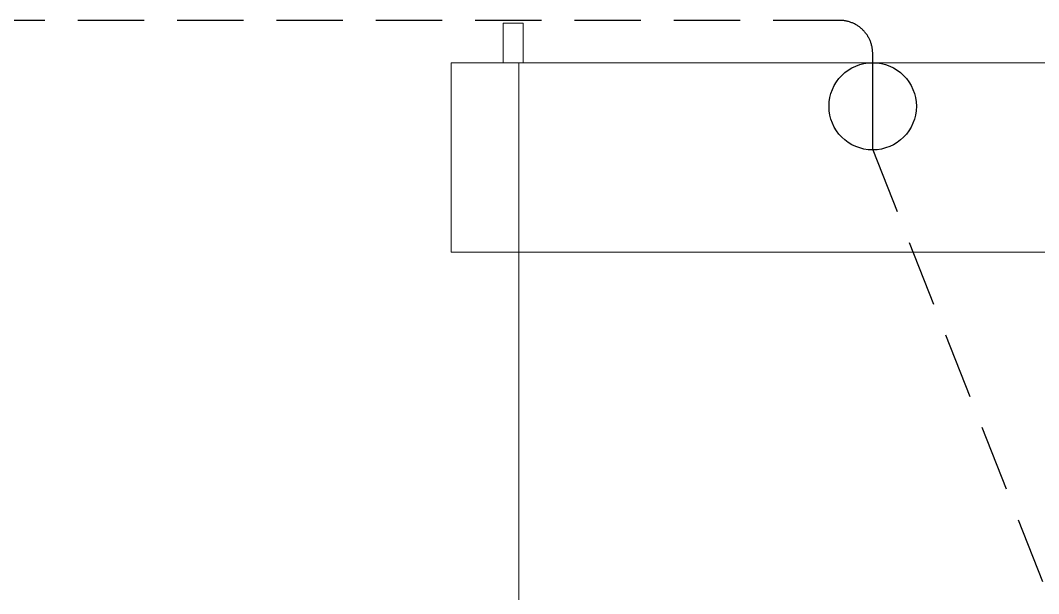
# Model space of a CAD drawing. Extents: x -31682 to -12847, y -2484 to 19259.
# Drawn here: x -21401 to -19864, y 2402 to 3268 of the extents above; entities that cross this region are included whole.
import ezdxf

# ---------------------------------------------------------------- set-up
doc = ezdxf.new("R2010")
doc.units = 0
doc.header["$LTSCALE"] = 5
doc.header["$MEASUREMENT"] = 0
doc.linetypes.add('HIDDEN', pattern=[0.375, 0.25, -0.125])
doc.layers.get('Defpoints').update_dxf_attribs({"color": 6, "linetype": 'CONTINUOUS'})
doc.layers.add('ArqElet', color=11, linetype='CONTINUOUS', lineweight=5)
doc.layers.add('Visto', color=144, linetype='CONTINUOUS', lineweight=9)

msp = doc.modelspace()

# ---------------------------------------------------------------- linework, layer by layer
at = {"layer": 'ArqElet'}
for p, q in [((-20671.8, 3203.9), (-20671.8, 3263.9)), ((-20641.8, 3263.9), (-20641.8, 3203.9)), ((-20750.3, 3203.9), (-20648.3, 3203.9)), ((-20750.3, 2917.9), (-20750.3, 3203.9)), ((-20641.8, 3203.9), (-20671.8, 3203.9)), ((-20648.3, 2917.9), (-20648.3, 3203.9)), ((-20648.3, 3203.9), (-19448.3, 3203.9)), ((-20648.3, 2917.9), (-20648.3, 3203.9)), ((-20750.3, 2917.9), (-20648.3, 2917.9)), ((-20648.3, 2917.9), (-19448.3, 2917.9)), ((-20648.3, 2072.9), (-20648.3, 2917.9)), ((-20648.3, 2072.9), (-20648.3, 2917.9))]:
    msp.add_line(p, q, dxfattribs=at)
at = {"layer": 'Defpoints', "color": 4, "linetype": 'HIDDEN', "ltscale": 80}
for p, q in [((-20164.1, 3267.9), (-21832.4, 3267.9)), ((-20113.7, 3072.2), (-19639, 1863.6))]:
    msp.add_line(p, q, dxfattribs=at)
at = {"layer": 'Defpoints'}
for p, q in [((-20114.1, 3203.9), (-20114.1, 3217.9)), ((-20114.1, 3072.2), (-20114.1, 3203.9))]:
    msp.add_line(p, q, dxfattribs=at)
msp.add_circle((-20114.1, 3138.1), 65.9, dxfattribs=at)
at = {"layer": 'Defpoints', "color": 4, "linetype": 'HIDDEN', "ltscale": 80}
msp.add_arc((-20164.1, 3217.9), 50, 0, 90, dxfattribs=at)
at = {"layer": 'Visto'}
msp.add_line((-20671.8, 3263.9), (-20641.8, 3263.9), dxfattribs=at)

doc.saveas('drawing.dxf')
